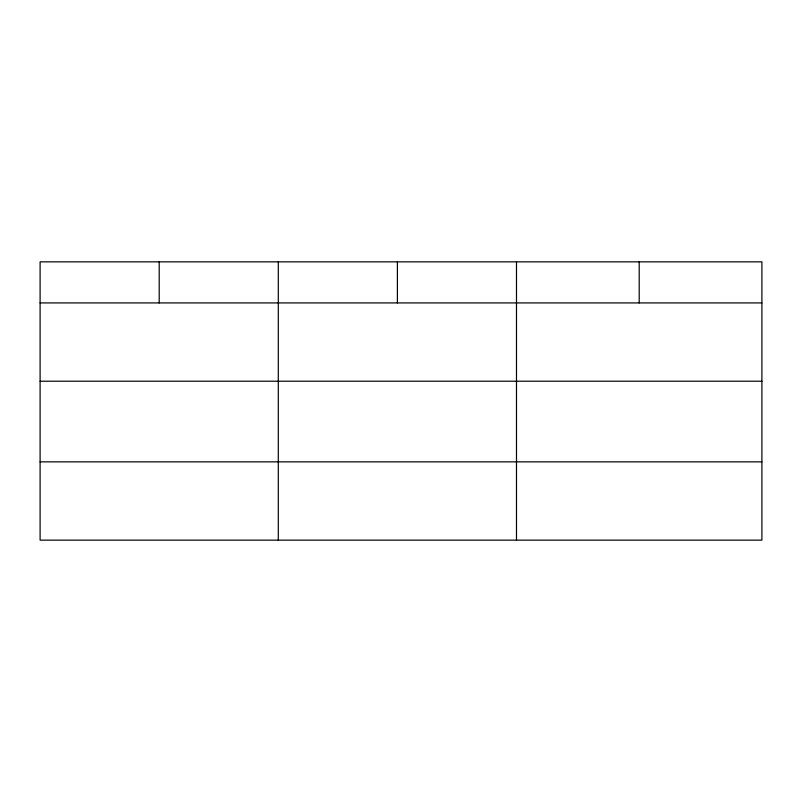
<?xml version="1.0" encoding="UTF-8"?>
<svg xmlns="http://www.w3.org/2000/svg" width="802" height="802" viewBox="0 0 802 802"><rect width="100%" height="100%" fill="white"/><g stroke="black" fill="none" stroke-linecap="round" stroke-linejoin="round"><path stroke-width="1.2" d="M761.9 381.211L761.9 261.853L40.1 261.853L40.1 540.147L761.9 540.147L761.9 381.211L40.1 381.211M40.1 302.925L761.9 302.925M40.1 461.862L761.9 461.862M639.194 261.853L639.194 302.925M516.488 261.853L516.488 540.147M397.391 261.853L397.391 302.925M278.294 261.853L278.294 540.147M159.197 261.853L159.197 302.925"/></g></svg>
